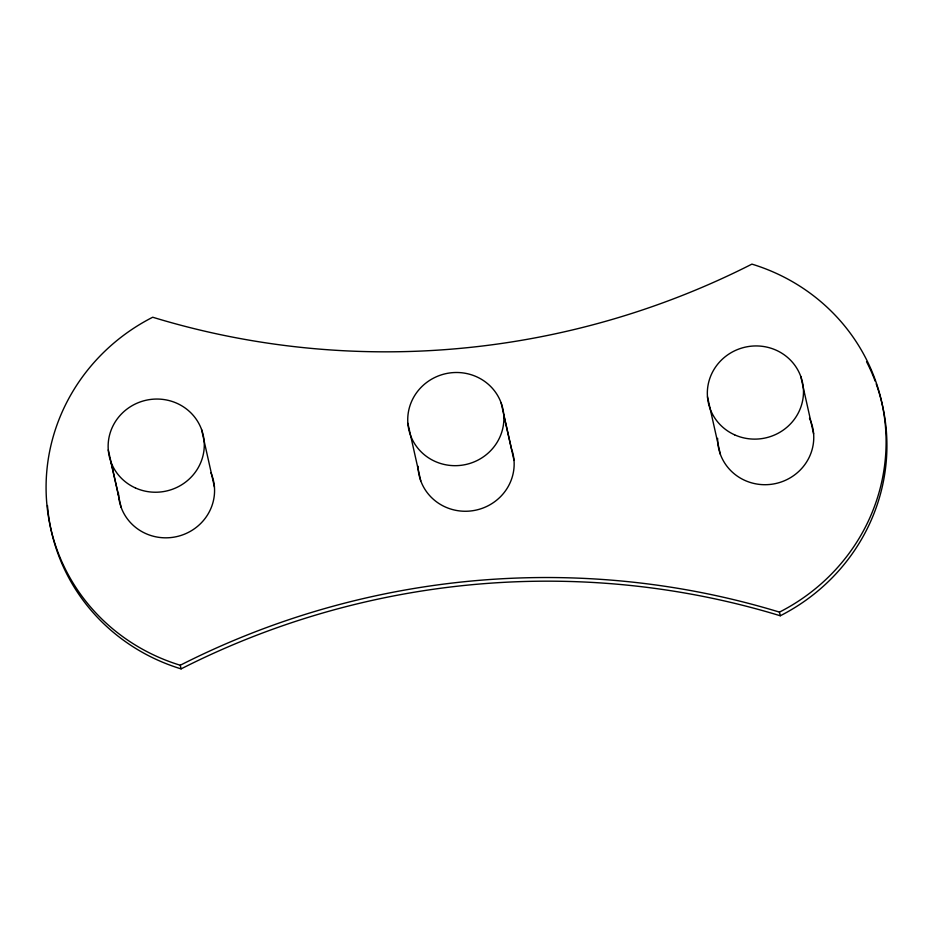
<?xml version="1.0" encoding="UTF-8"?>
<svg xmlns="http://www.w3.org/2000/svg" width="933" height="933" viewBox="0 0 933 933"><rect width="100%" height="100%" fill="white"/><g stroke="black" fill="none" stroke-linecap="round" stroke-linejoin="round"><path stroke-width="1.4" d="M800.771 376.407L813.623 433.868M181.084 668.879L180.256 665.241A195.627 188.956 -12.7 0 1 46.65 501.861A195.627 188.956 -12.7 0 1 152.72 317.232A782.507 755.847 -12.7 0 0 751.916 264.121A195.627 188.956 -12.7 0 1 885.534 427.489A195.627 188.956 -12.7 0 1 779.463 612.118L780.28 615.768A782.507 755.847 -12.7 0 0 181.084 668.879A195.627 188.956 -12.7 0 1 47.466 505.511M707.482 396.77L720.334 454.231M501.161 402.974L511.436 448.563A48.154 46.51 -12.7 0 1 474.617 510.398A48.154 46.51 -12.7 0 1 418.019 466.232M503.75 414.835A48.154 46.51 -12.7 0 1 435.023 461.392A48.154 46.51 -12.7 0 1 428.667 381.026A48.154 46.51 -12.7 0 1 503.75 414.835L514.025 460.424M407.873 423.337L420.736 480.787M201.563 429.53L214.427 486.991M108.275 449.893L118.549 495.481M110.864 461.753L121.138 507.354M180.256 665.241A782.507 755.847 -12.7 0 1 779.463 612.118M210.846 472.623A48.154 46.51 -12.7 0 1 176.384 536.685A48.154 46.51 -12.7 0 1 118.421 492.799M809.482 418.264A48.154 46.51 -12.7 0 1 775.591 483.562A48.154 46.51 -12.7 0 1 717.617 438.312M876.215 383.941A195.627 188.956 -12.7 0 1 780.28 615.768M866.535 361.701A195.627 188.956 -12.7 0 1 875.224 381.259M135.425 487.947A48.154 46.51 -12.7 0 0 204.152 441.391A48.154 46.51 -12.7 0 0 129.069 407.581A48.154 46.51 -12.7 0 0 135.425 487.947M734.621 434.836A48.154 46.51 -12.7 0 0 803.348 388.28A48.154 46.51 -12.7 0 0 728.265 354.47A48.154 46.51 -12.7 0 0 734.621 434.836"/></g></svg>
